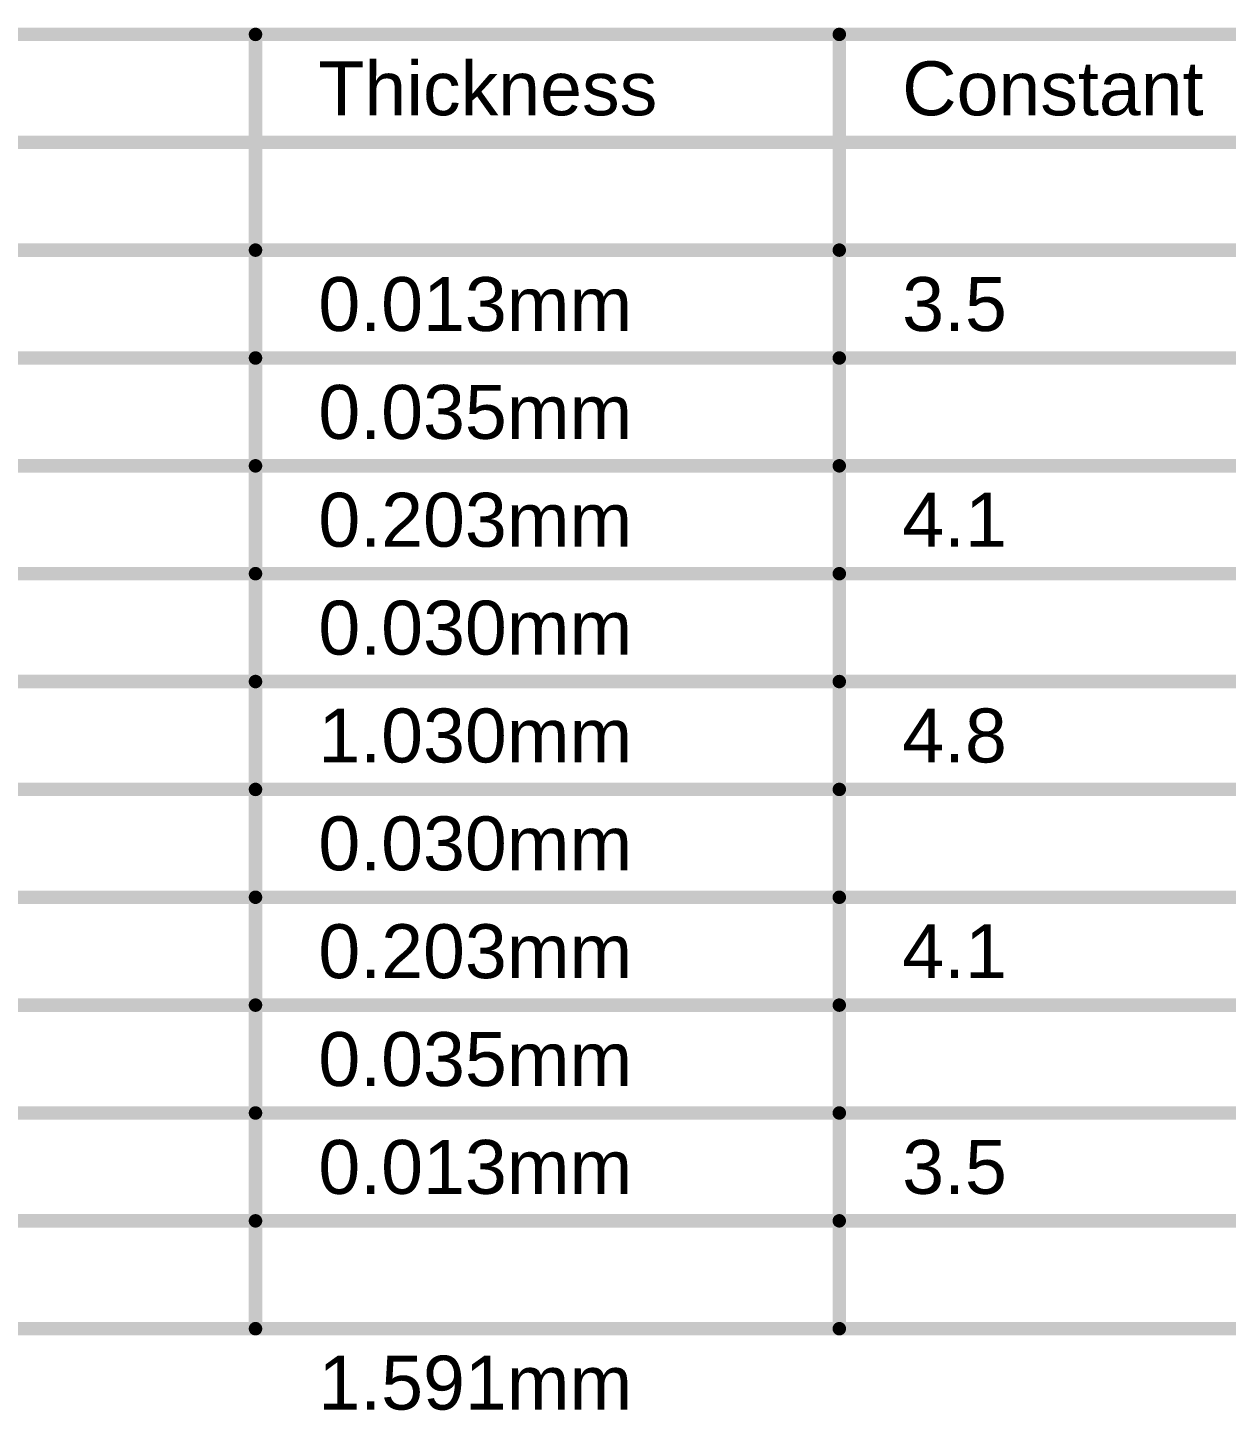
# Model space of a CAD drawing. Header units: inches. Extents: x -7 to 5163, y -3 to 5149.
# Drawn here: x 323.82 to 357.71, y 174.88 to 213.96 of the extents above; entities that cross this region are included whole.
import ezdxf

# ---------------------------------------------------------------- set-up
doc = ezdxf.new("R2010")
doc.units = ezdxf.units.IN
doc.layers.add('Fabrication', color=76, linetype='Continuous')
doc.styles.add('Arial', font='', dxfattribs={"height": 0.2})
doc.styles.get('Arial').set_extended_font_data('Arial')

msp = doc.modelspace()

# ---------------------------------------------------------------- linework, layer by layer
at = {"layer": 'Fabrication'}
for points in [[(274.4, 213.766, 0.381, 0.381, 0), (389.686, 213.766, 0.381, 0.381, 0)], [(330.265, 177.19, 0.381, 0.381, 0), (330.265, 213.766, 0.381, 0.381, 0)], [(346.771, 177.19, 0.381, 0.381, 0), (346.771, 213.766, 0.381, 0.381, 0)], [(274.4, 210.718, 0.381, 0.381, 0), (389.686, 210.718, 0.381, 0.381, 0)], [(308.427, 207.67, 0.381, 0.381, 0), (330.265, 207.67, 0.381, 0.381, 0)], [(330.265, 207.67, 0.381, 0.381, 0), (346.771, 207.67, 0.381, 0.381, 0)], [(346.771, 207.67, 0.381, 0.381, 0), (361.246, 207.67, 0.381, 0.381, 0)], [(308.427, 204.622, 0.381, 0.381, 0), (330.265, 204.622, 0.381, 0.381, 0)], [(330.265, 204.622, 0.381, 0.381, 0), (346.771, 204.622, 0.381, 0.381, 0)], [(346.771, 204.622, 0.381, 0.381, 0), (361.246, 204.622, 0.381, 0.381, 0)], [(308.427, 201.574, 0.381, 0.381, 0), (330.265, 201.574, 0.381, 0.381, 0)], [(330.265, 201.574, 0.381, 0.381, 0), (346.771, 201.574, 0.381, 0.381, 0)], [(346.771, 201.574, 0.381, 0.381, 0), (361.246, 201.574, 0.381, 0.381, 0)], [(308.427, 198.526, 0.381, 0.381, 0), (330.265, 198.526, 0.381, 0.381, 0)], [(330.265, 198.526, 0.381, 0.381, 0), (346.771, 198.526, 0.381, 0.381, 0)], [(346.771, 198.526, 0.381, 0.381, 0), (361.246, 198.526, 0.381, 0.381, 0)], [(308.427, 195.478, 0.381, 0.381, 0), (330.265, 195.478, 0.381, 0.381, 0)], [(330.265, 195.478, 0.381, 0.381, 0), (346.771, 195.478, 0.381, 0.381, 0)], [(346.771, 195.478, 0.381, 0.381, 0), (361.246, 195.478, 0.381, 0.381, 0)], [(308.427, 192.43, 0.381, 0.381, 0), (330.265, 192.43, 0.381, 0.381, 0)], [(330.265, 192.43, 0.381, 0.381, 0), (346.771, 192.43, 0.381, 0.381, 0)], [(346.771, 192.43, 0.381, 0.381, 0), (361.246, 192.43, 0.381, 0.381, 0)], [(308.427, 189.382, 0.381, 0.381, 0), (330.265, 189.382, 0.381, 0.381, 0)], [(330.265, 189.382, 0.381, 0.381, 0), (346.771, 189.382, 0.381, 0.381, 0)], [(346.771, 189.382, 0.381, 0.381, 0), (361.246, 189.382, 0.381, 0.381, 0)], [(308.427, 186.334, 0.381, 0.381, 0), (330.265, 186.334, 0.381, 0.381, 0)], [(330.265, 186.334, 0.381, 0.381, 0), (346.771, 186.334, 0.381, 0.381, 0)], [(346.771, 186.334, 0.381, 0.381, 0), (361.246, 186.334, 0.381, 0.381, 0)], [(308.427, 183.286, 0.381, 0.381, 0), (330.265, 183.286, 0.381, 0.381, 0)], [(330.265, 183.286, 0.381, 0.381, 0), (346.771, 183.286, 0.381, 0.381, 0)], [(346.771, 183.286, 0.381, 0.381, 0), (361.246, 183.286, 0.381, 0.381, 0)], [(308.427, 180.238, 0.381, 0.381, 0), (330.265, 180.238, 0.381, 0.381, 0)], [(330.265, 180.238, 0.381, 0.381, 0), (346.771, 180.238, 0.381, 0.381, 0)], [(346.771, 180.238, 0.381, 0.381, 0), (361.246, 180.238, 0.381, 0.381, 0)], [(308.427, 177.19, 0.381, 0.381, 0), (330.265, 177.19, 0.381, 0.381, 0)], [(330.265, 177.19, 0.381, 0.381, 0), (346.771, 177.19, 0.381, 0.381, 0)], [(346.771, 177.19, 0.381, 0.381, 0), (361.246, 177.19, 0.381, 0.381, 0)]]:
    msp.add_lwpolyline(points, format="xyseb", dxfattribs=at)
for points in [[(330.17, 213.766, 0.191, 0.191, 1), (330.361, 213.766, 0.191, 0.191, 1)], [(346.676, 213.766, 0.191, 0.191, 1), (346.866, 213.766, 0.191, 0.191, 1)], [(330.17, 207.67, 0.191, 0.191, 1), (330.361, 207.67, 0.191, 0.191, 1)], [(330.17, 207.67, 0.191, 0.191, 1), (330.361, 207.67, 0.191, 0.191, 1)], [(346.676, 207.67, 0.191, 0.191, 1), (346.866, 207.67, 0.191, 0.191, 1)], [(346.676, 207.67, 0.191, 0.191, 1), (346.866, 207.67, 0.191, 0.191, 1)], [(330.17, 204.622, 0.191, 0.191, 1), (330.361, 204.622, 0.191, 0.191, 1)], [(330.17, 204.622, 0.191, 0.191, 1), (330.361, 204.622, 0.191, 0.191, 1)], [(346.676, 204.622, 0.191, 0.191, 1), (346.866, 204.622, 0.191, 0.191, 1)], [(346.676, 204.622, 0.191, 0.191, 1), (346.866, 204.622, 0.191, 0.191, 1)], [(330.17, 201.574, 0.191, 0.191, 1), (330.361, 201.574, 0.191, 0.191, 1)], [(330.17, 201.574, 0.191, 0.191, 1), (330.361, 201.574, 0.191, 0.191, 1)], [(346.676, 201.574, 0.191, 0.191, 1), (346.866, 201.574, 0.191, 0.191, 1)], [(346.676, 201.574, 0.191, 0.191, 1), (346.866, 201.574, 0.191, 0.191, 1)], [(330.17, 198.526, 0.191, 0.191, 1), (330.361, 198.526, 0.191, 0.191, 1)], [(330.17, 198.526, 0.191, 0.191, 1), (330.361, 198.526, 0.191, 0.191, 1)], [(346.676, 198.526, 0.191, 0.191, 1), (346.866, 198.526, 0.191, 0.191, 1)], [(346.676, 198.526, 0.191, 0.191, 1), (346.866, 198.526, 0.191, 0.191, 1)], [(330.17, 195.478, 0.191, 0.191, 1), (330.361, 195.478, 0.191, 0.191, 1)], [(330.17, 195.478, 0.191, 0.191, 1), (330.361, 195.478, 0.191, 0.191, 1)], [(346.676, 195.478, 0.191, 0.191, 1), (346.866, 195.478, 0.191, 0.191, 1)], [(346.676, 195.478, 0.191, 0.191, 1), (346.866, 195.478, 0.191, 0.191, 1)], [(330.17, 192.43, 0.191, 0.191, 1), (330.361, 192.43, 0.191, 0.191, 1)], [(330.17, 192.43, 0.191, 0.191, 1), (330.361, 192.43, 0.191, 0.191, 1)], [(346.676, 192.43, 0.191, 0.191, 1), (346.866, 192.43, 0.191, 0.191, 1)], [(346.676, 192.43, 0.191, 0.191, 1), (346.866, 192.43, 0.191, 0.191, 1)], [(330.17, 189.382, 0.191, 0.191, 1), (330.361, 189.382, 0.191, 0.191, 1)], [(330.17, 189.382, 0.191, 0.191, 1), (330.361, 189.382, 0.191, 0.191, 1)], [(346.676, 189.382, 0.191, 0.191, 1), (346.866, 189.382, 0.191, 0.191, 1)], [(346.676, 189.382, 0.191, 0.191, 1), (346.866, 189.382, 0.191, 0.191, 1)], [(330.17, 186.334, 0.191, 0.191, 1), (330.361, 186.334, 0.191, 0.191, 1)], [(330.17, 186.334, 0.191, 0.191, 1), (330.361, 186.334, 0.191, 0.191, 1)], [(346.676, 186.334, 0.191, 0.191, 1), (346.866, 186.334, 0.191, 0.191, 1)], [(346.676, 186.334, 0.191, 0.191, 1), (346.866, 186.334, 0.191, 0.191, 1)], [(330.17, 183.286, 0.191, 0.191, 1), (330.361, 183.286, 0.191, 0.191, 1)], [(330.17, 183.286, 0.191, 0.191, 1), (330.361, 183.286, 0.191, 0.191, 1)], [(346.676, 183.286, 0.191, 0.191, 1), (346.866, 183.286, 0.191, 0.191, 1)], [(346.676, 183.286, 0.191, 0.191, 1), (346.866, 183.286, 0.191, 0.191, 1)], [(330.17, 180.238, 0.191, 0.191, 1), (330.361, 180.238, 0.191, 0.191, 1)], [(330.17, 180.238, 0.191, 0.191, 1), (330.361, 180.238, 0.191, 0.191, 1)], [(346.676, 180.238, 0.191, 0.191, 1), (346.866, 180.238, 0.191, 0.191, 1)], [(346.676, 180.238, 0.191, 0.191, 1), (346.866, 180.238, 0.191, 0.191, 1)], [(330.17, 177.19, 0.191, 0.191, 1), (330.361, 177.19, 0.191, 0.191, 1)], [(330.17, 177.19, 0.191, 0.191, 1), (330.361, 177.19, 0.191, 0.191, 1)], [(330.17, 177.19, 0.191, 0.191, 1), (330.361, 177.19, 0.191, 0.191, 1)], [(346.676, 177.19, 0.191, 0.191, 1), (346.866, 177.19, 0.191, 0.191, 1)], [(346.676, 177.19, 0.191, 0.191, 1), (346.866, 177.19, 0.191, 0.191, 1)], [(346.676, 177.19, 0.191, 0.191, 1), (346.866, 177.19, 0.191, 0.191, 1)]]:
    msp.add_lwpolyline(points, format="xyseb", close=True, dxfattribs=at)

# ---------------------------------------------------------------- texts
at = {"layer": 'Fabrication', "style": 'Arial'}
for s, p in [('Thickness', (332.043, 211.48)), ('Constant', (348.549, 211.48)), ('0.013mm', (332.043, 205.384)), ('3.5', (348.549, 205.384)), ('0.035mm', (332.043, 202.336)), ('0.203mm', (332.043, 199.288)), ('4.1', (348.549, 199.288)), ('0.030mm', (332.043, 196.24)), ('1.030mm', (332.043, 193.192)), ('4.8', (348.549, 193.192)), ('0.030mm', (332.043, 190.144)), ('0.203mm', (332.043, 187.096)), ('4.1', (348.549, 187.096)), ('0.035mm', (332.043, 184.048)), ('0.013mm', (332.043, 181)), ('3.5', (348.549, 181)), ('1.591mm', (332.043, 174.904))]:
    msp.add_text(s, height=1.524, dxfattribs=at).set_placement(p)

doc.saveas('drawing.dxf')
